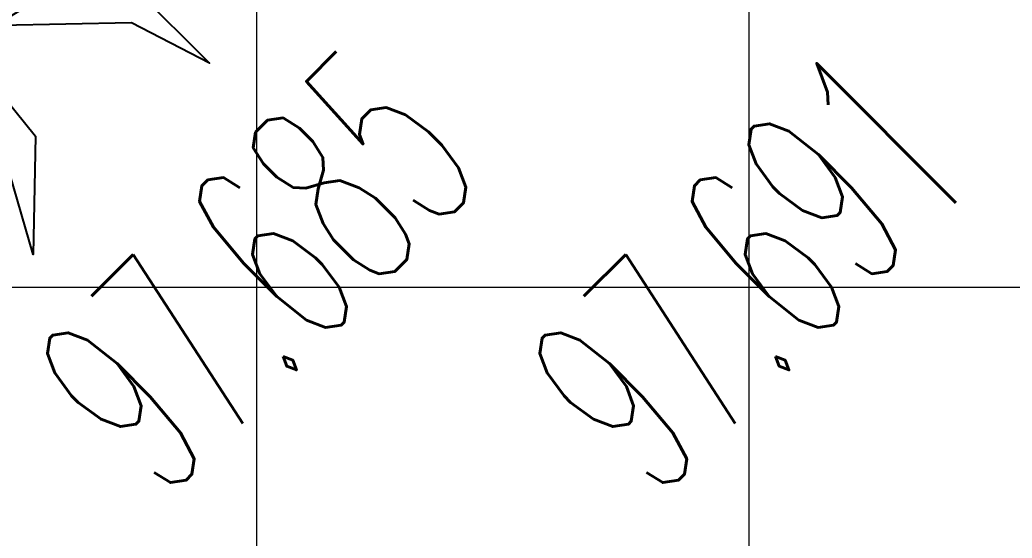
# Model space of a CAD drawing. Header units: millimetres. Extents: x 684983 to 685377, y 990360 to 990509.
# Drawn here: x 685069.052 to 685073.082, y 990435.02 to 990437.125 of the extents above; entities that cross this region are included whole.
import ezdxf

# ---------------------------------------------------------------- set-up
doc = ezdxf.new("R2010")
doc.units = ezdxf.units.MM
doc.header["$PDMODE"] = 35
doc.header["$PDSIZE"] = 0.2
doc.layers.add('dim', color=7, linetype='Continuous')
doc.layers.add('SYMBOLS', color=7, linetype='Continuous')
doc.layers.add('grid', color=8, linetype='Continuous', lineweight=9)
doc.layers.add('GRID LEVELS', color=7, linetype='Continuous', lineweight=13)
doc.styles.add('DIM', font='ARIALN.TTF', dxfattribs={"width": 0.8, "height": 1})
doc.styles.get("Standard").update_dxf_attribs({"font": 'RomanS'})
doc.dimstyles.get("Standard").update_dxf_attribs({"dimtxt": 1, "dimasz": 0.18, "dimexe": 0.18, "dimexo": 0.0625, "dimgap": 0.09, "dimtad": 0, "dimrnd": 0.05, "dimzin": 0, "dimdsep": 46, "dimtxsty": 'DIM', "dimcen": 0.09, "dimse1": 1, "dimse2": 1, "dimsd1": 1, "dimsd2": 1, "dimadec": 0, "dimazin": 0, "dimtfac": 1, "dimtix": 1, "dimtofl": 0, "dimtmove": 2, "dimatfit": 3, "dimfxl": 0, "dimtolj": 1, "dimtzin": 0, "dimarcsym": 0})

# ---------------------------------------------------------------- blocks, each defined once
blk = doc.blocks.new('*D26')
at = {"layer": 'Defpoints', "color": 0, "transparency": 16777216}
for p in [(685075.2422, 990443.1642), (685072.801, 990433.898), (685073.9223, 990433.6026)]:
    blk.add_point(p, dxfattribs=at)
at = {"layer": 'dim', "color": 0, "transparency": 16777216, "insert": (685075.1429, 990438.2357), "char_height": 1, "attachment_point": 5, "rotation": 75.2407, "style": 'DIM'}
blk.add_mtext('\\A1;9.60', dxfattribs=at)
blk = doc.blocks.new('A$C11072AF8')
blk.add_hatch(color=3).paths.add_polyline_path([(0.7827, 0.03, 1), (0.7227, 0.03, 1)])
at = {"color": 3}
blk.add_line((0.7527, 0.03), (0.7578, 0.8082), dxfattribs=at)
blk.add_lwpolyline([(0.7538, 0.8315), (0.7578, 0.8627), (0.7578, 1.4423), (0.553, 1.2582), (0.4711, 0.9582), (0.4506, 1.2582), (0.5803, 1.3673), (0.7441, 1.4491), (0.553, 1.5309), (0.1775, 1.5377), (0, 1.4491), (0.1707, 1.64), (0.3687, 1.6332), (0.7441, 1.4627), (0.6486, 1.7423), (0.3687, 2.0219), (0.5803, 1.9059), (0.6622, 1.7082), (0.7441, 1.4559), (0.8397, 1.7491), (0.9489, 1.94), (1.1196, 2.015), (0.8397, 1.7218), (0.7373, 1.415), (1.0991, 1.6332), (1.3244, 1.6332), (1.5224, 1.4355), (1.3108, 1.5446), (0.9558, 1.5377), (0.7305, 1.4491), (0.9694, 1.34), (1.0513, 1.2377), (1.0445, 0.9173), (0.9489, 1.2446), (0.751, 1.4287), (0.7578, 0.8354), (0.7591, 0.8234)], dxfattribs=at)
blk.add_circle((0.7527, 0.03), 0.03, dxfattribs=at)
blk = doc.blocks.new('A$C0CA14312')
blk.add_blockref('A$C11072AF8', (0, 0))
blk = doc.blocks.new('CCONUT')
at = {"xscale": 0.6000000000000001, "yscale": 0.6000000000000001, "zscale": 0.6000000000000001}
blk.add_blockref('A$C0CA14312', (-0.4516, -0.018), dxfattribs=at)

msp = doc.modelspace()

# ---------------------------------------------------------------- linework, layer by layer
at = {"layer": 'grid'}
for p, q in [((685070.0136, 990509.1548), (685070.0136, 990370.8996)), ((685072.0136, 990509.1548), (685072.0136, 990370.8996)), ((685085.1957, 990436.0381), (684982.7636, 990436.0381))]:
    msp.add_line(p, q, dxfattribs=at)

# ---------------------------------------------------------------- block references
at = {"layer": 'SYMBOLS', "ltscale": 10, "xscale": 2.5, "yscale": 2.5, "zscale": 2.5}
msp.add_blockref('CCONUT', (685068.668, 990434.841, 97.632), dxfattribs=at)

# ---------------------------------------------------------------- texts
at = {"layer": 'GRID LEVELS', "width": 0.5}
for s, p in [('97.685', (685069.63, 990435.1578, 97.6854)), ('97.691', (685071.63, 990435.1578, 97.6913))]:
    msp.add_text(s, height=0.8, rotation=45, dxfattribs=at).set_placement(p)

# ---------------------------------------------------------------- dimensions: what is measured, and where the dimension line sits
at = {"layer": 'dim'}
dim = msp.add_aligned_dim(p1=(685075.2422, 990443.1642), p2=(685072.801, 990433.898), distance=1.1596, dimstyle='Standard', dxfattribs=at)
dim.commit()
dim.dimension.update_dxf_attribs({"geometry": '*D26', "text_midpoint": (685075.1429, 990438.2357)})

doc.saveas('drawing.dxf')
